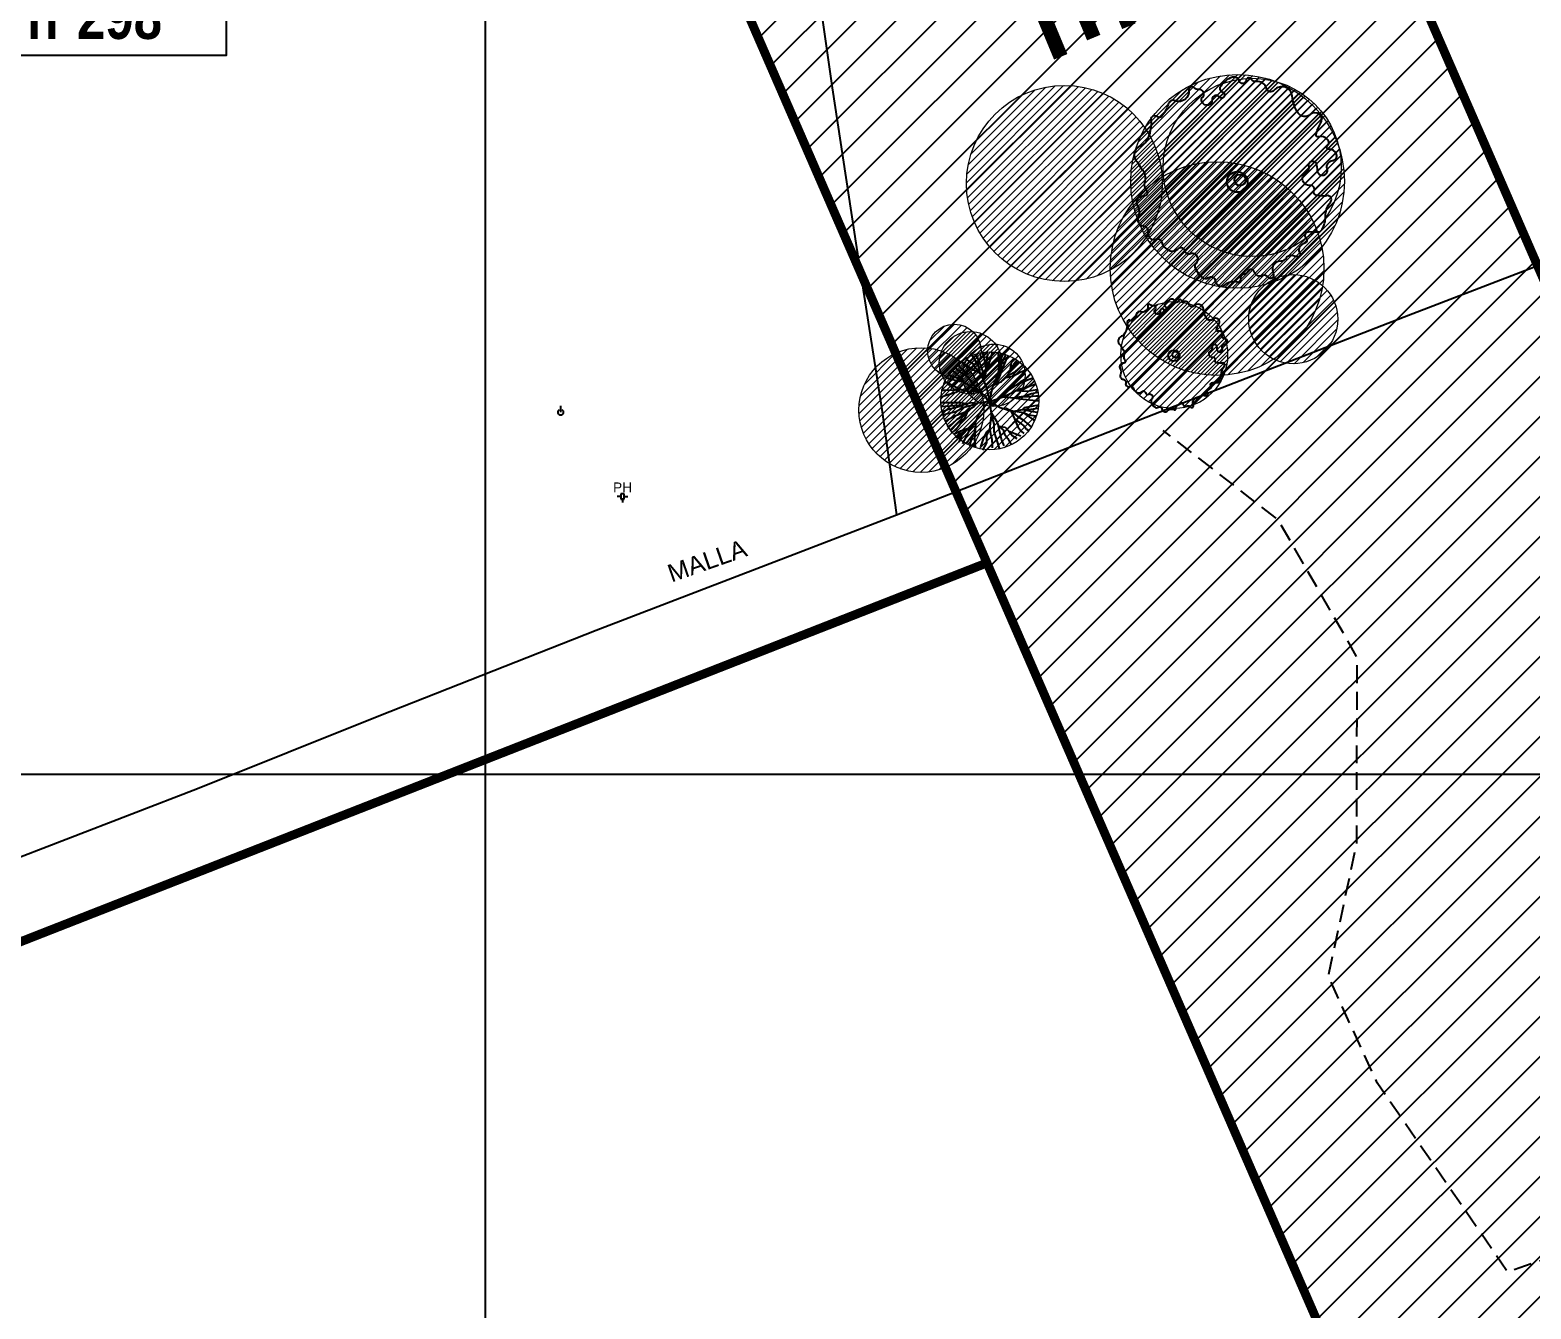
# Model space of a CAD drawing. Extents: x 352140 to 354978, y 6304672 to 6307963.
# Drawn here: x 352374.4 to 352458.7, y 6305770 to 6305841.8 of the extents above; entities that cross this region are included whole.
import ezdxf

# ---------------------------------------------------------------- set-up
doc = ezdxf.new("R2010")
doc.units = 0
for name, pattern in [('CONTINUOS', [0]), ('DASHDOT', [1, 0.5, -0.25, 0, -0.25]), ('DASHED', [19.05, 12.7, -6.35]), ('HIDDENX2', [0.75, 0.5, -0.25])]:
    doc.linetypes.add(name, pattern=pattern)
doc.layers.get('0').update_dxf_attribs({"linetype": 'CONTINUOUS'})
for name, color, linetype in [('03_S2_Pav ext_Borde vereda', 7, 'CONTINUOUS'), ('1-ACOPIO', 252, 'HIDDENX2'), ('1-CERCO', 252, 'CERCO_LINE'), ('1-CERCO MALLA', 252, 'MALLA_LINE'), ('1-coordenadas', 8, 'CONTINUOUS'), ('1-TEXTOS', 7, 'CONTINUOUS'), ('Paisajismo', 253, 'CONTINUOUS'), ('Z-PH', 253, 'CONTINUOUS'), ('Z-TEN', 253, 'CONTINUOUS')]:
    doc.layers.add(name, color=color, linetype=linetype)
doc.layers.add('0_ASD_LINEA OFICIAL', color=253, linetype='DASHDOT', lineweight=20)
doc.layers.add('0_ASD_TOPOGRAFIA_ELEMENTOS', color=9, linetype='CONTINUOS', lineweight=5, true_color=0xbdbdbd)
doc.styles.add('A', font='arial.ttf', dxfattribs={"height": 2})
doc.styles.add('NEW TURNER_TITULOS', font='techb___.ttf')
doc.linetypes.add('CERCO_LINE', pattern='A,0.5,-0.2,[" X ",STANDARD,S=0.1,R=0,X=-0.1,Y=-0.05],-0.25', length=0.95)
doc.linetypes.add('MALLA_LINE', pattern='A,0.5,-0.2,["MLL",STANDARD,S=0.1,R=0,X=-0.1,Y=-0.05],-0.25', length=0.95)

# ---------------------------------------------------------------- blocks, each defined once
blk = doc.blocks.new('COORDENADAS')
at = {"layer": '1-coordenadas'}
for p, q in [((220, -900.625), (220, -0.625)), ((20, -400.625), (1420, -400.625))]:
    blk.add_line(p, q, dxfattribs=at)
blk = doc.blocks.new('TEN')
at = {"layer": 'Z-TEN'}
blk.add_line((0, 0), (0, 0.89), dxfattribs=at)
blk.add_arc((0, 0), 0.396, 125.9547, 54.0453, dxfattribs=at)
blk = doc.blocks.new('PH')
at = {"layer": 'Z-PH'}
for p, q in [((-0.098, 0.148), (-0.295, 0.148)), ((-0.098, 0.295), (-0.098, 0)), ((0.098, 0.295), (-0.098, 0.295)), ((-0.098, 0), (-0.01, 0)), ((0.01, 0), (0.098, 0)), ((0.098, 0), (0.098, 0.295)), ((0.098, 0.148), (0.295, 0.148)), ((0, -0.01), (0, -0.197))]:
    blk.add_line(p, q, dxfattribs=at)
blk.add_circle((0, 0), 0.00984, dxfattribs=at)
at = {"layer": 'Z-PH', "style": 'A'}
blk.add_text('PH', height=0.55, dxfattribs=at).set_placement((-0.527, 0.377))
blk = doc.blocks.new('A$C27410629')
at = {"true_color": 0x136734, "transparency": 33554559}
h = blk.add_hatch(dxfattribs=at)
h.set_pattern_fill('ANSI31', color=116, scale=0.5)
h.set_pattern_definition([(45, (-8759.5625, -519.1036), (-1.12253202, 1.12253202), [])])
h.paths.add_polyline_path([(137.507, 1252.464, 0.117627), (109.815, 1254.194, 0.066925), (94.445, 1249.334, 0.315349), (64.302, 1196.27, 0.022683), (65.729, 1185.31), (112.36, 1218.953), (153.478, 1161.962), (172.105, 1139.481), (187.958, 1141.808), (193.565, 1120.466), (224.198, 1050.129), (250.62, 989.479), (268.153, 972.735, 0.000007), (291.49, 983.299), (238.195, 1105.634), (205.293, 1181.112), (177.053, 1197.652)])
blk.add_lwpolyline([(169.037, 1082.976), (181.494, 1082.976), (181.494, 1078.616), (169.037, 1078.616)], close=True)
at = {"layer": '0_ASD_LINEA OFICIAL', "ltscale": 8, "const_width": 0.5}
for points in [[(250.62, 989.479), (268.153, 972.735, 0.000007), (291.49, 983.299), (291.49, 983.299), (238.195, 1105.634), (205.293, 1181.112), (177.053, 1197.652), (137.615, 1252.315)], [(329.815, 1226.935), (341.22, 1148.869), (238.195, 1105.634), (291.49, 983.299), (321.978, 995.446), (326.454, 996.533), (296.029, 1064.505), (308.046, 1069.695), (363.611, 1093.689), (361.431, 1107.626), (353.439, 1158.713), (341.91, 1227.807, -0.046618), (405.464, 1246.359), (405.095, 1249.329)]]:
    blk.add_lwpolyline(points, format="xyb", dxfattribs=at)
for points in [[(65.729, 1185.31), (112.36, 1218.953), (153.478, 1161.962), (172.105, 1139.481), (187.958, 1141.808), (193.565, 1120.466), (224.198, 1050.129), (250.62, 989.479)], [(160.988, 1025.36), (224.196, 1050.134), (193.565, 1120.466), (187.958, 1141.808), (172.105, 1139.481), (153.478, 1161.962), (117.403, 1137.086), (85.584, 1125.976)], [(250.62, 989.479), (224.196, 1050.134), (160.988, 1025.36), (167.591, 1003.92), (108.727, 988.666)]]:
    blk.add_lwpolyline(points, dxfattribs=at)
at = {"insert": (207.863, 1139.593), "char_height": 5, "attachment_point": 1, "rotation": 292.63017, "style": 'NEW TURNER_TITULOS'}
blk.add_mtext_dynamic_manual_height_columns('\\pxqc;AREA VERDE', width=91.37552, gutter_width=12.5, heights=[-5.073], dxfattribs=at)
at = {"insert": (170.316, 1082.045), "char_height": 2.5, "attachment_point": 1, "style": 'NEW TURNER_TITULOS'}
blk.add_mtext_dynamic_manual_height_columns('nº298', width=20.98523, gutter_width=12.5, heights=[-2.551], dxfattribs=at)
blk = doc.blocks.new('1.0 - LO RECABARREN LOTEO PARQUE - VEGETACION EXISTENTE ETAPA MUNICIPAL__2024')
at = {"layer": 'Paisajismo'}
for p, q in [((352428.352, 6305823.272), (352428.47, 6305823.667)), ((352426.323, 6305822.835), (352426.713, 6305822.511)), ((352426.521, 6305823.025), (352426.62, 6305822.848)), ((352426.62, 6305822.848), (352426.896, 6305822.598)), ((352426.985, 6305822.941), (352426.702, 6305823.165)), ((352426.937, 6305823.314), (352427.377, 6305823.009)), ((352427.416, 6305822.669), (352426.985, 6305822.941)), ((352427.324, 6305823.496), (352427.646, 6305822.968)), ((352427.377, 6305823.009), (352427.548, 6305822.761)), ((352427.54, 6305823.567), (352427.679, 6305823.214)), ((352427.646, 6305822.968), (352427.753, 6305822.494)), ((352427.679, 6305823.214), (352427.946, 6305822.508)), ((352427.913, 6305823.646), (352428.009, 6305823.331)), ((352428.009, 6305823.331), (352428.114, 6305822.59)), ((352428.064, 6305822.26), (352428.146, 6305822.889)), ((352428.114, 6305822.59), (352428.352, 6305823.272)), ((352428.146, 6305822.889), (352428.153, 6305823.24)), ((352428.153, 6305823.24), (352428.23, 6305823.624)), ((352428.787, 6305822.474), (352429.078, 6305823.271)), ((352428.831, 6305822.947), (352428.787, 6305822.474)), ((352428.831, 6305822.947), (352428.787, 6305822.474)), ((352428.788, 6305823.629), (352428.831, 6305822.947)), ((352428.998, 6305823.452), (352428.831, 6305822.947)), ((352429.037, 6305822.715), (352429.277, 6305823.324)), ((352429.078, 6305823.271), (352429.218, 6305823.515)), ((352429.277, 6305823.324), (352429.405, 6305823.441)), ((352429.523, 6305823.078), (352429.435, 6305822.631)), ((352429.694, 6305823.022), (352429.435, 6305822.631)), ((352429.435, 6305822.631), (352429.811, 6305822.954)), ((352429.669, 6305823.308), (352429.523, 6305823.078)), ((352429.832, 6305823.206), (352429.694, 6305823.022)), ((352429.754, 6305822.596), (352430.164, 6305822.945)), ((352429.811, 6305822.954), (352429.967, 6305823.11)), ((352425.78, 6305822.027), (352426.107, 6305821.889)), ((352426.612, 6305822.025), (352425.87, 6305822.225)), ((352425.991, 6305822.428), (352426.433, 6305822.256)), ((352426.175, 6305822.666), (352426.487, 6305822.423)), ((352426.433, 6305822.256), (352426.885, 6305822.002)), ((352426.487, 6305822.423), (352426.885, 6305822.002)), ((352426.885, 6305822.002), (352426.612, 6305822.025)), ((352426.713, 6305822.511), (352427.104, 6305822.253)), ((352426.885, 6305822.002), (352427.438, 6305821.606)), ((352426.896, 6305822.598), (352426.979, 6305822.351)), ((352426.979, 6305822.351), (352427.237, 6305822.101)), ((352427.237, 6305822.101), (352427.391, 6305821.887)), ((352427.753, 6305822.494), (352427.416, 6305822.669)), ((352427.548, 6305822.761), (352427.753, 6305822.494)), ((352427.753, 6305822.494), (352427.956, 6305822.087)), ((352427.946, 6305822.508), (352427.956, 6305822.087)), ((352427.956, 6305822.087), (352428.064, 6305822.26)), ((352427.956, 6305822.087), (352428.141, 6305821.681)), ((352428.787, 6305822.474), (352428.512, 6305821.831)), ((352428.512, 6305821.831), (352428.871, 6305822.28)), ((352428.512, 6305821.831), (352428.972, 6305822.033)), ((352428.871, 6305822.28), (352429.037, 6305822.715)), ((352428.972, 6305822.033), (352429.4, 6305822.41)), ((352429.435, 6305822.631), (352429.243, 6305822.252)), ((352429.243, 6305822.252), (352429.615, 6305822.337)), ((352429.4, 6305822.41), (352429.754, 6305822.596)), ((352429.615, 6305822.337), (352430.068, 6305822.566)), ((352430.023, 6305821.995), (352429.703, 6305821.774)), ((352430.535, 6305822.148), (352429.883, 6305821.857)), ((352430.253, 6305822.131), (352430.023, 6305821.995)), ((352430.068, 6305822.566), (352430.398, 6305822.702)), ((352430.485, 6305822.337), (352430.253, 6305822.131)), ((352430.594, 6305822.442), (352430.485, 6305822.337)), ((352430.811, 6305822.051), (352430.492, 6305821.741)), ((352430.73, 6305822.215), (352430.535, 6305822.148)), ((352425.977, 6305821.284), (352425.538, 6305821.134)), ((352425.859, 6305821.531), (352425.578, 6305821.519)), ((352426.367, 6305821.539), (352425.859, 6305821.531)), ((352426.415, 6305821.408), (352425.977, 6305821.284)), ((352426.107, 6305821.889), (352426.513, 6305821.683)), ((352426.666, 6305821.586), (352426.367, 6305821.539)), ((352426.666, 6305821.586), (352426.415, 6305821.408)), ((352426.513, 6305821.683), (352426.666, 6305821.586)), ((352427.103, 6305821.472), (352426.666, 6305821.586)), ((352427.681, 6305821.444), (352427.103, 6305821.472)), ((352427.391, 6305821.887), (352427.614, 6305821.62)), ((352427.438, 6305821.606), (352427.993, 6305821.28)), ((352427.614, 6305821.62), (352427.681, 6305821.444)), ((352427.993, 6305821.28), (352428.215, 6305820.961)), ((352428.141, 6305821.681), (352428.205, 6305821.381)), ((352428.205, 6305821.381), (352428.297, 6305820.915)), ((352428.283, 6305820.854), (352428.512, 6305821.831)), ((352428.297, 6305820.915), (352429.061, 6305821.173)), ((352429.204, 6305821.363), (352428.779, 6305821.108)), ((352428.779, 6305821.108), (352429.061, 6305821.173)), ((352429.061, 6305821.173), (352429.414, 6305821.341)), ((352429.061, 6305821.173), (352429.691, 6305821.108)), ((352429.401, 6305821.569), (352429.204, 6305821.363)), ((352429.703, 6305821.774), (352429.401, 6305821.569)), ((352429.414, 6305821.341), (352429.804, 6305821.527)), ((352429.691, 6305821.108), (352430.218, 6305821.186)), ((352430.218, 6305821.186), (352429.691, 6305821.108)), ((352429.883, 6305821.857), (352429.703, 6305821.774)), ((352430.492, 6305821.741), (352429.804, 6305821.527)), ((352429.804, 6305821.527), (352430.137, 6305821.555)), ((352429.804, 6305821.527), (352430.417, 6305821.491)), ((352430.137, 6305821.555), (352430.492, 6305821.741)), ((352430.652, 6305821.341), (352430.218, 6305821.186)), ((352430.218, 6305821.186), (352430.551, 6305821.197)), ((352430.417, 6305821.491), (352430.972, 6305821.588)), ((352430.492, 6305821.741), (352430.845, 6305821.875)), ((352430.551, 6305821.197), (352430.903, 6305821.225)), ((352431.011, 6305821.406), (352430.652, 6305821.341)), ((352430.845, 6305821.875), (352430.879, 6305821.886)), ((352430.903, 6305821.225), (352431.038, 6305821.223)), ((352425.54, 6305820.846), (352426.669, 6305820.849)), ((352425.553, 6305820.633), (352426.07, 6305820.668)), ((352425.974, 6305820.453), (352425.629, 6305820.315)), ((352426.415, 6305820.329), (352425.639, 6305820.133)), ((352426.585, 6305820.6), (352425.974, 6305820.453)), ((352426.07, 6305820.668), (352426.808, 6305820.725)), ((352426.351, 6305820.103), (352426.896, 6305820.317)), ((352426.857, 6305820.566), (352426.415, 6305820.329)), ((352426.932, 6305820.791), (352426.585, 6305820.6)), ((352426.669, 6305820.849), (352426.932, 6305820.791)), ((352427.082, 6305820.404), (352426.796, 6305820.111)), ((352426.808, 6305820.725), (352427.249, 6305820.856)), ((352427.298, 6305820.68), (352426.857, 6305820.566)), ((352427.082, 6305820.404), (352426.889, 6305819.948)), ((352426.896, 6305820.317), (352427.082, 6305820.404)), ((352427.437, 6305820.625), (352427.082, 6305820.404)), ((352427.249, 6305820.856), (352427.651, 6305820.814)), ((352427.651, 6305820.814), (352427.298, 6305820.68)), ((352427.651, 6305820.814), (352427.437, 6305820.625)), ((352427.943, 6305820.51), (352427.637, 6305820.078)), ((352428.297, 6305820.915), (352427.651, 6305820.814)), ((352427.651, 6305820.814), (352427.651, 6305820.814)), ((352428.266, 6305820.89), (352427.943, 6305820.51)), ((352428.215, 6305820.961), (352428.892, 6305820.58)), ((352428.297, 6305820.915), (352428.409, 6305820.099)), ((352428.892, 6305820.58), (352429.502, 6305820.393)), ((352429.206, 6305820.539), (352429.502, 6305820.393)), ((352429.502, 6305820.393), (352429.206, 6305820.539)), ((352430.218, 6305820.275), (352429.502, 6305820.393)), ((352429.502, 6305820.393), (352429.703, 6305819.934)), ((352429.502, 6305820.393), (352429.829, 6305820.107)), ((352429.691, 6305821.108), (352430.013, 6305821.05)), ((352429.776, 6305820.381), (352430.147, 6305820.467)), ((352430.013, 6305821.05), (352430.896, 6305820.967)), ((352430.255, 6305820.557), (352430.147, 6305820.467)), ((352430.147, 6305820.467), (352430.726, 6305820.35)), ((352430.147, 6305820.467), (352430.464, 6305820.461)), ((352431.047, 6305820.7), (352430.255, 6305820.557)), ((352430.464, 6305820.461), (352431.029, 6305820.532)), ((352430.726, 6305820.35), (352430.99, 6305820.315)), ((352430.896, 6305820.967), (352431.055, 6305820.94)), ((352425.791, 6305819.81), (352426.351, 6305820.103)), ((352426.227, 6305819.667), (352425.925, 6305819.462)), ((352426.137, 6305819.289), (352426.528, 6305819.691)), ((352426.459, 6305819.89), (352426.227, 6305819.667)), ((352426.889, 6305819.948), (352426.429, 6305819.336)), ((352426.796, 6305820.111), (352426.459, 6305819.89)), ((352426.528, 6305819.691), (352426.889, 6305819.948)), ((352427.49, 6305819.73), (352427.113, 6305819.229)), ((352427.151, 6305819.421), (352427.49, 6305819.73)), ((352427.521, 6305819.502), (352427.464, 6305818.894)), ((352427.48, 6305819.205), (352427.521, 6305819.502)), ((352427.521, 6305819.502), (352427.48, 6305819.205)), ((352427.637, 6305820.078), (352427.49, 6305819.73)), ((352427.49, 6305819.73), (352427.521, 6305819.502)), ((352428.324, 6305819.329), (352428.349, 6305819.679)), ((352428.349, 6305819.679), (352428.409, 6305820.099)), ((352428.409, 6305820.099), (352428.412, 6305820.256)), ((352428.409, 6305820.099), (352428.541, 6305819.658)), ((352428.412, 6305820.256), (352428.684, 6305819.813)), ((352428.541, 6305819.658), (352428.55, 6305819.22)), ((352428.684, 6305819.813), (352428.802, 6305819.53)), ((352428.98, 6305818.787), (352428.802, 6305819.53)), ((352428.802, 6305819.53), (352428.802, 6305819.53)), ((352428.802, 6305819.53), (352429.178, 6305819.469)), ((352428.802, 6305819.53), (352429.061, 6305819.315)), ((352429.178, 6305819.469), (352429.385, 6305819.241)), ((352429.703, 6305819.934), (352429.891, 6305819.482)), ((352429.703, 6305819.934), (352429.997, 6305819.718)), ((352429.829, 6305820.107), (352430.158, 6305819.89)), ((352429.891, 6305819.482), (352430.084, 6305819.241)), ((352429.997, 6305819.718), (352430.222, 6305819.539)), ((352430.158, 6305819.89), (352430.676, 6305819.442)), ((352430.218, 6305820.275), (352430.796, 6305819.861)), ((352430.496, 6305820.147), (352430.218, 6305820.275)), ((352430.222, 6305819.539), (352430.376, 6305819.361)), ((352430.927, 6305820.081), (352430.496, 6305820.147)), ((352430.796, 6305819.861), (352430.824, 6305819.808)), ((352426.429, 6305819.336), (352426.202, 6305819.195)), ((352426.305, 6305819.075), (352426.665, 6305819.253)), ((352426.405, 6305818.875), (352426.761, 6305819.148)), ((352426.726, 6305818.987), (352426.587, 6305818.634)), ((352426.665, 6305819.253), (352427.151, 6305819.421)), ((352427.151, 6305819.421), (352426.726, 6305818.987)), ((352426.761, 6305819.148), (352427.151, 6305819.421)), ((352427.113, 6305819.229), (352426.784, 6305818.535)), ((352426.982, 6305818.547), (352427.48, 6305819.205)), ((352427.318, 6305818.945), (352427.206, 6305818.597)), ((352427.48, 6305819.205), (352427.318, 6305818.945)), ((352427.464, 6305818.894), (352427.468, 6305818.459)), ((352427.81, 6305818.36), (352427.964, 6305818.806)), ((352427.964, 6305818.806), (352428.143, 6305819.198)), ((352428.143, 6305819.198), (352428.324, 6305819.329)), ((352428.152, 6305818.579), (352428.16, 6305818.999)), ((352428.16, 6305818.999), (352428.324, 6305819.329)), ((352428.324, 6305819.329), (352428.352, 6305819.102)), ((352428.352, 6305819.102), (352428.438, 6305818.77)), ((352428.438, 6305818.77), (352428.445, 6305818.44)), ((352428.55, 6305819.22), (352428.683, 6305818.814)), ((352428.683, 6305818.814), (352428.865, 6305818.233)), ((352429.118, 6305818.428), (352428.98, 6305818.787)), ((352429.061, 6305819.315), (352429.144, 6305819.068)), ((352429.144, 6305819.068), (352429.332, 6305818.837)), ((352429.332, 6305818.837), (352429.416, 6305818.643)), ((352429.385, 6305819.241), (352430.051, 6305818.99)), ((352429.385, 6305819.241), (352429.591, 6305818.986)), ((352429.416, 6305818.643), (352429.554, 6305818.5)), ((352429.591, 6305818.986), (352429.826, 6305818.837)), ((352430.084, 6305819.241), (352430.227, 6305819.106)), ((352430.376, 6305819.361), (352430.533, 6305819.27)), ((352427.206, 6305818.597), (352427.202, 6305818.404)), ((352427.468, 6305818.459), (352427.506, 6305818.339)), ((352427.935, 6305818.18), (352428.152, 6305818.579)), ((352428.445, 6305818.44), (352428.456, 6305818.308))]:
    blk.add_line(p, q, dxfattribs=at)
for points in [[(352436.989, 6305832.429, 0.695514), (352436.631, 6305831.872, -0.225539), (352436.65, 6305831.253, 0.502349), (352436.923, 6305830.773, -0.480275), (352437.195, 6305830.332, 0.236944), (352437.22, 6305830.2, 0.402922), (352437.622, 6305830.014, -0.496235), (352437.959, 6305829.877, 0.133034), (352438.165, 6305829.524, 0.435334), (352438.952, 6305829.527, -0.48857), (352439.243, 6305829.386, 0.487744), (352439.59, 6305829.218, -0.306452), (352439.845, 6305829.183, -0.440489), (352439.899, 6305828.661, 0.312323), (352439.862, 6305828.36), (352440.065, 6305828.011), (352440.215, 6305827.883, 0.34298), (352440.597, 6305827.866, -0.578532), (352440.971, 6305827.693, 0.630017), (352441.552, 6305827.476, -0.192049), (352442.012, 6305827.663, -0.132644), (352442.252, 6305827.601, 0.684945), (352442.414, 6305827.732, -0.434895), (352442.603, 6305828.071, 0.210746), (352442.837, 6305828.251, -0.66672), (352443.131, 6305828.221, 0.455283), (352443.641, 6305827.99, -0.36792), (352443.933, 6305827.907, 0.917062), (352444.253, 6305828.084, -0.17032), (352444.22, 6305828.502, -0.373294), (352444.65, 6305828.795, 0.320113), (352444.97, 6305828.972, -0.324618), (352445.237, 6305829.116, -0.030599), (352445.582, 6305829.049, 0.705509), (352445.73, 6305829.268, -0.351987), (352445.746, 6305829.614, -0.121251), (352446.051, 6305829.826, 0.557773), (352446.096, 6305830.067, -0.702312), (352446.252, 6305830.442, 0.00134), (352446.703, 6305830.422, 0.275424), (352446.97, 6305830.566, 0.141884), (352447.158, 6305831.287, -0.185693), (352447.448, 6305832.103, 0.845901), (352447.149, 6305832.43, -0.027452), (352446.66, 6305832.479, -0.511938), (352446.524, 6305832.746, 0.596257), (352446.332, 6305833.028, -0.218718), (352445.985, 6305833.146, -0.504553), (352446.057, 6305833.734, 0.333432), (352446.235, 6305834.142, -0.960201), (352446.641, 6305834.262, -0.048446), (352446.701, 6305833.876, 0.691275), (352447.215, 6305833.714, 0.249464), (352447.261, 6305833.972, -0.477835), (352447.559, 6305834.428, 0.474467), (352447.783, 6305834.765, 0.350397), (352447.344, 6305835.062, -0.734236), (352447.266, 6305835.257, 0.4465), (352447.283, 6305835.62, 0.256306), (352446.768, 6305835.765, -0.540668), (352446.635, 6305835.892, -0.104183), (352446.888, 6305836.506, 0.886542), (352446.303, 6305837.018, -0.454348), (352445.629, 6305837.1, -0.127722), (352445.29, 6305838.053, 0.66458), (352444.28, 6305838.376, -0.617045), (352443.85, 6305838.482, 0.385869), (352443.295, 6305838.871, -0.277167), (352442.988, 6305839.006, 0.694615), (352442.707, 6305838.932, -0.826602), (352442.323, 6305838.897, 0.422884), (352441.933, 6305839.106, 0.171768), (352441.286, 6305838.614, 0.530933), (352441.36, 6305838.289, -1.218169), (352441.216, 6305837.97, 0.83433), (352440.794, 6305837.855, -0.852178), (352440.233, 6305837.714, -0.425419), (352440.305, 6305838.033, 0.591843), (352440.045, 6305838.427, -0.21824), (352439.771, 6305838.526, 0.717366), (352439.487, 6305838.382, -0.578113), (352438.731, 6305837.791, 0.455115), (352438.322, 6305837.584, -0.115633), (352437.98, 6305836.922, -0.413171), (352437.701, 6305836.9, 0.672312), (352437.363, 6305836.724, -0.150092), (352437.12, 6305835.555, -0.178299), (352436.759, 6305835.241, 0.579756), (352436.615, 6305834.344), (352436.797, 6305834.027, -0.210194), (352437.044, 6305833.506, -0.074626), (352437.007, 6305833.205, 0.244437), (352437.099, 6305832.776, -0.659078), (352436.989, 6305832.429, 0.695514)], [(352435.835, 6305823.051, 0.695514), (352435.642, 6305822.751, -0.225539), (352435.652, 6305822.418, 0.502349), (352435.8, 6305822.159, -0.480275), (352435.946, 6305821.921, 0.236944), (352435.96, 6305821.85, 0.402922), (352436.176, 6305821.749, -0.496235), (352436.358, 6305821.676, 0.133034), (352436.469, 6305821.486, 0.435334), (352436.893, 6305821.487, -0.48857), (352437.05, 6305821.411, 0.487744), (352437.237, 6305821.321, -0.306452), (352437.375, 6305821.302, -0.440489), (352437.404, 6305821.02, 0.312323), (352437.384, 6305820.858), (352437.493, 6305820.67), (352437.574, 6305820.601, 0.34298), (352437.78, 6305820.591, -0.578532), (352437.982, 6305820.498, 0.630017), (352438.295, 6305820.381, -0.192049), (352438.543, 6305820.482, -0.132644), (352438.673, 6305820.448, 0.684945), (352438.76, 6305820.519, -0.434895), (352438.862, 6305820.702, 0.210746), (352438.988, 6305820.799, -0.66672), (352439.146, 6305820.783, 0.455283), (352439.422, 6305820.658, -0.36792), (352439.579, 6305820.614, 0.917062), (352439.752, 6305820.709, -0.17032), (352439.734, 6305820.934, -0.373294), (352439.965, 6305821.092, 0.320113), (352440.138, 6305821.188, -0.324618), (352440.282, 6305821.265, -0.030599), (352440.468, 6305821.229, 0.705509), (352440.548, 6305821.347, -0.351987), (352440.556, 6305821.534, -0.121251), (352440.721, 6305821.648, 0.557773), (352440.745, 6305821.778, -0.702312), (352440.829, 6305821.98, 0.00134), (352441.072, 6305821.969, 0.275424), (352441.216, 6305822.047, 0.141884), (352441.318, 6305822.436, -0.185693), (352441.474, 6305822.876, 0.845901), (352441.313, 6305823.052, -0.027452), (352441.049, 6305823.078, -0.511938), (352440.976, 6305823.223, 0.596257), (352440.872, 6305823.374, -0.218718), (352440.685, 6305823.438, -0.504553), (352440.724, 6305823.755, 0.333432), (352440.82, 6305823.975, -0.960201), (352441.039, 6305824.04, -0.048446), (352441.071, 6305823.832, 0.691275), (352441.348, 6305823.745, 0.249464), (352441.373, 6305823.884, -0.477835), (352441.534, 6305824.129, 0.474467), (352441.654, 6305824.311, 0.350397), (352441.418, 6305824.471, -0.734236), (352441.376, 6305824.576, 0.4465), (352441.385, 6305824.772, 0.256306), (352441.107, 6305824.85, -0.540668), (352441.036, 6305824.919, -0.104183), (352441.172, 6305825.25, 0.886542), (352440.857, 6305825.526, -0.454348), (352440.494, 6305825.57, -0.127722), (352440.31, 6305826.084, 0.66458), (352439.766, 6305826.258, -0.617045), (352439.534, 6305826.315, 0.385869), (352439.235, 6305826.525, -0.277167), (352439.069, 6305826.598, 0.694615), (352438.918, 6305826.558, -0.826602), (352438.711, 6305826.539, 0.422884), (352438.501, 6305826.651, 0.171768), (352438.152, 6305826.386, 0.530933), (352438.192, 6305826.211, -1.218169), (352438.114, 6305826.039, 0.83433), (352437.887, 6305825.977, -0.852178), (352437.584, 6305825.901, -0.425419), (352437.623, 6305826.073, 0.591843), (352437.482, 6305826.285, -0.21824), (352437.335, 6305826.339, 0.717366), (352437.182, 6305826.261, -0.578113), (352436.774, 6305825.943, 0.455115), (352436.554, 6305825.831, -0.115633), (352436.369, 6305825.474, -0.413171), (352436.219, 6305825.462, 0.672312), (352436.037, 6305825.367, -0.150092), (352435.906, 6305824.737, -0.178299), (352435.711, 6305824.568, 0.579756), (352435.634, 6305824.084), (352435.732, 6305823.913, -0.210194), (352435.865, 6305823.632, -0.074626), (352435.845, 6305823.47, 0.244437), (352435.894, 6305823.239, -0.659078), (352435.835, 6305823.051, 0.695514)]]:
    blk.add_lwpolyline(points, format="xyb", close=True, dxfattribs=at)
at = {"layer": 'Paisajismo', "ltscale": 0.3, "const_width": 0.0688}
blk.add_lwpolyline([(352428.172, 6305820.981), (352428.172, 6305820.981, 0.77746), (352428.375, 6305820.796, 1.286241), (352428.172, 6305820.981)], format="xyb", dxfattribs=at)
at = {"layer": 'Paisajismo'}
for centre, radius in [((352442.209, 6305833.231), 0.582), ((352442.37, 6305833.337), 0.316), ((352438.65, 6305823.484), 0.314), ((352438.736, 6305823.541), 0.17)]:
    blk.add_circle(centre, radius, dxfattribs=at)

msp = doc.modelspace()

# ---------------------------------------------------------------- hatches: boundary and pattern name
at = {"layer": '0_ASD_TOPOGRAFIA_ELEMENTOS'}
h = msp.add_hatch(dxfattribs=at)
h.set_pattern_fill('ANSI31', color=256, scale=0.1)
h.set_pattern_definition([(45, (346139.45513, 6304093.50942), (-0.224506403, 0.224506403), [])])
edge = h.paths.add_edge_path()
edge.add_arc((352442.229, 6305833.262), 6, 0, 360)
h = msp.add_hatch(dxfattribs=at)
h.set_pattern_fill('ANSI31', color=256, scale=0.1)
h.set_pattern_definition([(45, (346140.27404, 6304094.29434), (-0.224506403, 0.224506403), [])])
edge = h.paths.add_edge_path()
edge.add_arc((352443.048, 6305834.047), 5, 0, 360)
h = msp.add_hatch(dxfattribs=at)
h.set_pattern_fill('ANSI31', color=256, scale=0.1)
h.set_pattern_definition([(45, (346129.72845, 6304093.3925), (-0.224506403, 0.224506403), [])])
edge = h.paths.add_edge_path()
edge.add_arc((352432.503, 6305833.145), 5.5, 0, 360)
h = msp.add_hatch(dxfattribs=at)
h.set_pattern_fill('ANSI31', color=256, scale=0.1)
h.set_pattern_definition([(45, (346138.30197, 6304088.6161), (-0.224506403, 0.224506403), [])])
edge = h.paths.add_edge_path()
edge.add_arc((352441.076, 6305828.368), 6, 0, 360)
h = msp.add_hatch(dxfattribs=at)
h.set_pattern_fill('ANSI31', color=256, scale=0.1)
h.set_pattern_definition([(45, (346142.58037, 6304085.777), (-0.224506403, 0.224506403), [])])
edge = h.paths.add_edge_path()
edge.add_arc((352445.355, 6305825.529), 2.5, 0, 360)
h = msp.add_hatch(dxfattribs=at)
h.set_pattern_fill('ANSI31', color=256, scale=0.1)
h.set_pattern_definition([(45, (346135.89533, 6304083.7622), (-0.224506403, 0.224506403), [])])
edge = h.paths.add_edge_path()
edge.add_arc((352438.67, 6305823.514), 3, 0, 360)
h = msp.add_hatch(dxfattribs=at)
h.set_pattern_fill('ANSI31', color=256, scale=0.1)
h.set_pattern_definition([(45, (346123.5541, 6304083.99815), (-0.224506403, 0.224506403), [])])
edge = h.paths.add_edge_path()
edge.add_arc((352426.328, 6305823.75), 1.5, 0, 360)
h = msp.add_hatch(dxfattribs=at)
h.set_pattern_fill('ANSI31', color=256, scale=0.1)
h.set_pattern_definition([(45, (346124.4566, 6304083.3301), (-0.224506403, 0.224506403), [])])
edge = h.paths.add_edge_path()
edge.add_arc((352427.231, 6305823.082), 1.75, 0, 360)
h = msp.add_hatch(dxfattribs=at)
h.set_pattern_fill('ANSI31', color=256, scale=0.1)
h.set_pattern_definition([(45, (346121.69904, 6304080.6747), (-0.224506403, 0.224506403), [])])
edge = h.paths.add_edge_path()
edge.add_arc((352424.473, 6305820.427), 3.5, 0, 360)
h = msp.add_hatch(dxfattribs=at)
h.set_pattern_fill('ANSI31', color=256, scale=0.1)
h.set_pattern_definition([(45, (346125.5429, 6304081.19243), (-0.224506403, 0.224506403), [])])
edge = h.paths.add_edge_path()
edge.add_arc((352428.317, 6305820.945), 2.75, 0, 360)
h = msp.add_hatch(dxfattribs=at)
h.set_pattern_fill('ANSI31', color=256, scale=0.1)
h.set_pattern_definition([(45, (346125.77688, 6304082.6287), (-0.224506403, 0.224506403), [])])
edge = h.paths.add_edge_path()
edge.add_arc((352428.551, 6305822.381), 1.75, 0, 360)

# ---------------------------------------------------------------- linework, layer by layer
for centre, radius in [((352442.229, 6305833.262), 6), ((352443.048, 6305834.047), 5), ((352432.503, 6305833.145), 5.5), ((352441.076, 6305828.368), 6), ((352445.355, 6305825.529), 2.5), ((352438.67, 6305823.514), 3), ((352426.328, 6305823.75), 1.5), ((352427.231, 6305823.082), 1.75), ((352424.473, 6305820.427), 3.5), ((352428.317, 6305820.945), 2.75), ((352428.551, 6305822.381), 1.75)]:
    msp.add_circle(centre, radius, dxfattribs=at)
at = {"layer": '1-ACOPIO', "ltscale": 2, "flags": 128}
msp.add_lwpolyline([(352450.751, 6305737.575), (352457.975, 6305739.524), (352466.583, 6305745.938), (352475.916, 6305748.357), (352482.482, 6305751.029), (352493.443, 6305754.061), (352504.449, 6305758.21), (352518.802, 6305761.933), (352528.241, 6305765.237), (352538.24, 6305767.313), (352547.496, 6305771.467), (352557.026, 6305771.731), (352565.171, 6305774.52), (352575.3, 6305776.573), (352575.671, 6305780.638), (352576.652, 6305789.475), (352577.88, 6305797.391), (352578.714, 6305806.375), (352575.487, 6305808.178), (352564.134, 6305804.882), (352554.108, 6305802.536), (352542.576, 6305798.093), (352531.509, 6305794.931), (352522.924, 6305790.812), (352510.912, 6305785.835), (352501.748, 6305784.339), (352491.437, 6305782.799), (352482.025, 6305780.215), (352472.323, 6305776.973), (352464.136, 6305774.411), (352457.401, 6305772.041), (352450.072, 6305782.659), (352447.321, 6305788.646), (352448.914, 6305796.064), (352448.942, 6305806.548), (352444.507, 6305814.271), (352438.054, 6305819.282)], dxfattribs=at)
at = {"layer": '1-CERCO', "ltscale": 6, "flags": 128}
msp.add_lwpolyline([(352419.261, 6305877.959), (352420.389, 6305873.078), (352415.82, 6305865.561), (352418.194, 6305847.449), (352419.461, 6305838.507), (352420.833, 6305829.558), (352422.263, 6305820.451), (352423.072, 6305814.547)], dxfattribs=at)
at = {"layer": '1-CERCO MALLA', "ltscale": 6, "flags": 128}
msp.add_lwpolyline([(352310.521, 6305771.095), (352321.827, 6305775.191), (352333.022, 6305779.598), (352344.315, 6305783.894), (352355.674, 6305788.437), (352364.039, 6305791.557), (352372.772, 6305794.923), (352383.831, 6305799.189), (352394.014, 6305803.265), (352406.216, 6305808.069), (352417.571, 6305812.442), (352423.072, 6305814.547), (352440.449, 6305821.33), (352451.58, 6305825.662), (352463.023, 6305830.049), (352467.688, 6305831.831), (352477.849, 6305835.824), (352486.876, 6305839.311), (352497.568, 6305843.443), (352505.255, 6305846.429), (352510.604, 6305848.504), (352521.025, 6305852.513), (352531.783, 6305856.692), (352541.725, 6305860.565), (352553.332, 6305865.07), (352567.305, 6305870.47), (352577.537, 6305874.447), (352587.477, 6305878.311), (352595.651, 6305881.4), (352605.051, 6305885.124), (352614.467, 6305888.769), (352621.262, 6305891.445), (352629.655, 6305894.677)], dxfattribs=at)

# ---------------------------------------------------------------- block references
at = {"color": 252, "linetype": 'DASHED'}
msp.add_blockref('COORDENADAS', (352180, 6306200.625), dxfattribs=at)
at = {"layer": '03_S2_Pav ext_Borde vereda', "linetype": 'Continuous'}
msp.add_blockref('A$C27410629', (352203.962, 6304761.714), dxfattribs=at)
at = {"layer": 'Paisajismo'}
msp.add_blockref('1.0 - LO RECABARREN LOTEO PARQUE - VEGETACION EXISTENTE ETAPA MUNICIPAL__2024', (0, 0), dxfattribs=at)
at = {"layer": 'Z-PH'}
msp.add_blockref('PH', (352407.694, 6305815.435), dxfattribs=at)
at = {"layer": 'Z-TEN', "xscale": 0.4, "yscale": 0.4, "zscale": 0.4}
msp.add_blockref('TEN', (352404.226, 6305820.315), dxfattribs=at)

# ---------------------------------------------------------------- texts
at = {"layer": '1-TEXTOS', "style": 'A'}
msp.add_text('MALLA', height=1, rotation=19.26732, dxfattribs=at).set_placement((352410.449, 6305810.744))

doc.saveas('drawing.dxf')
